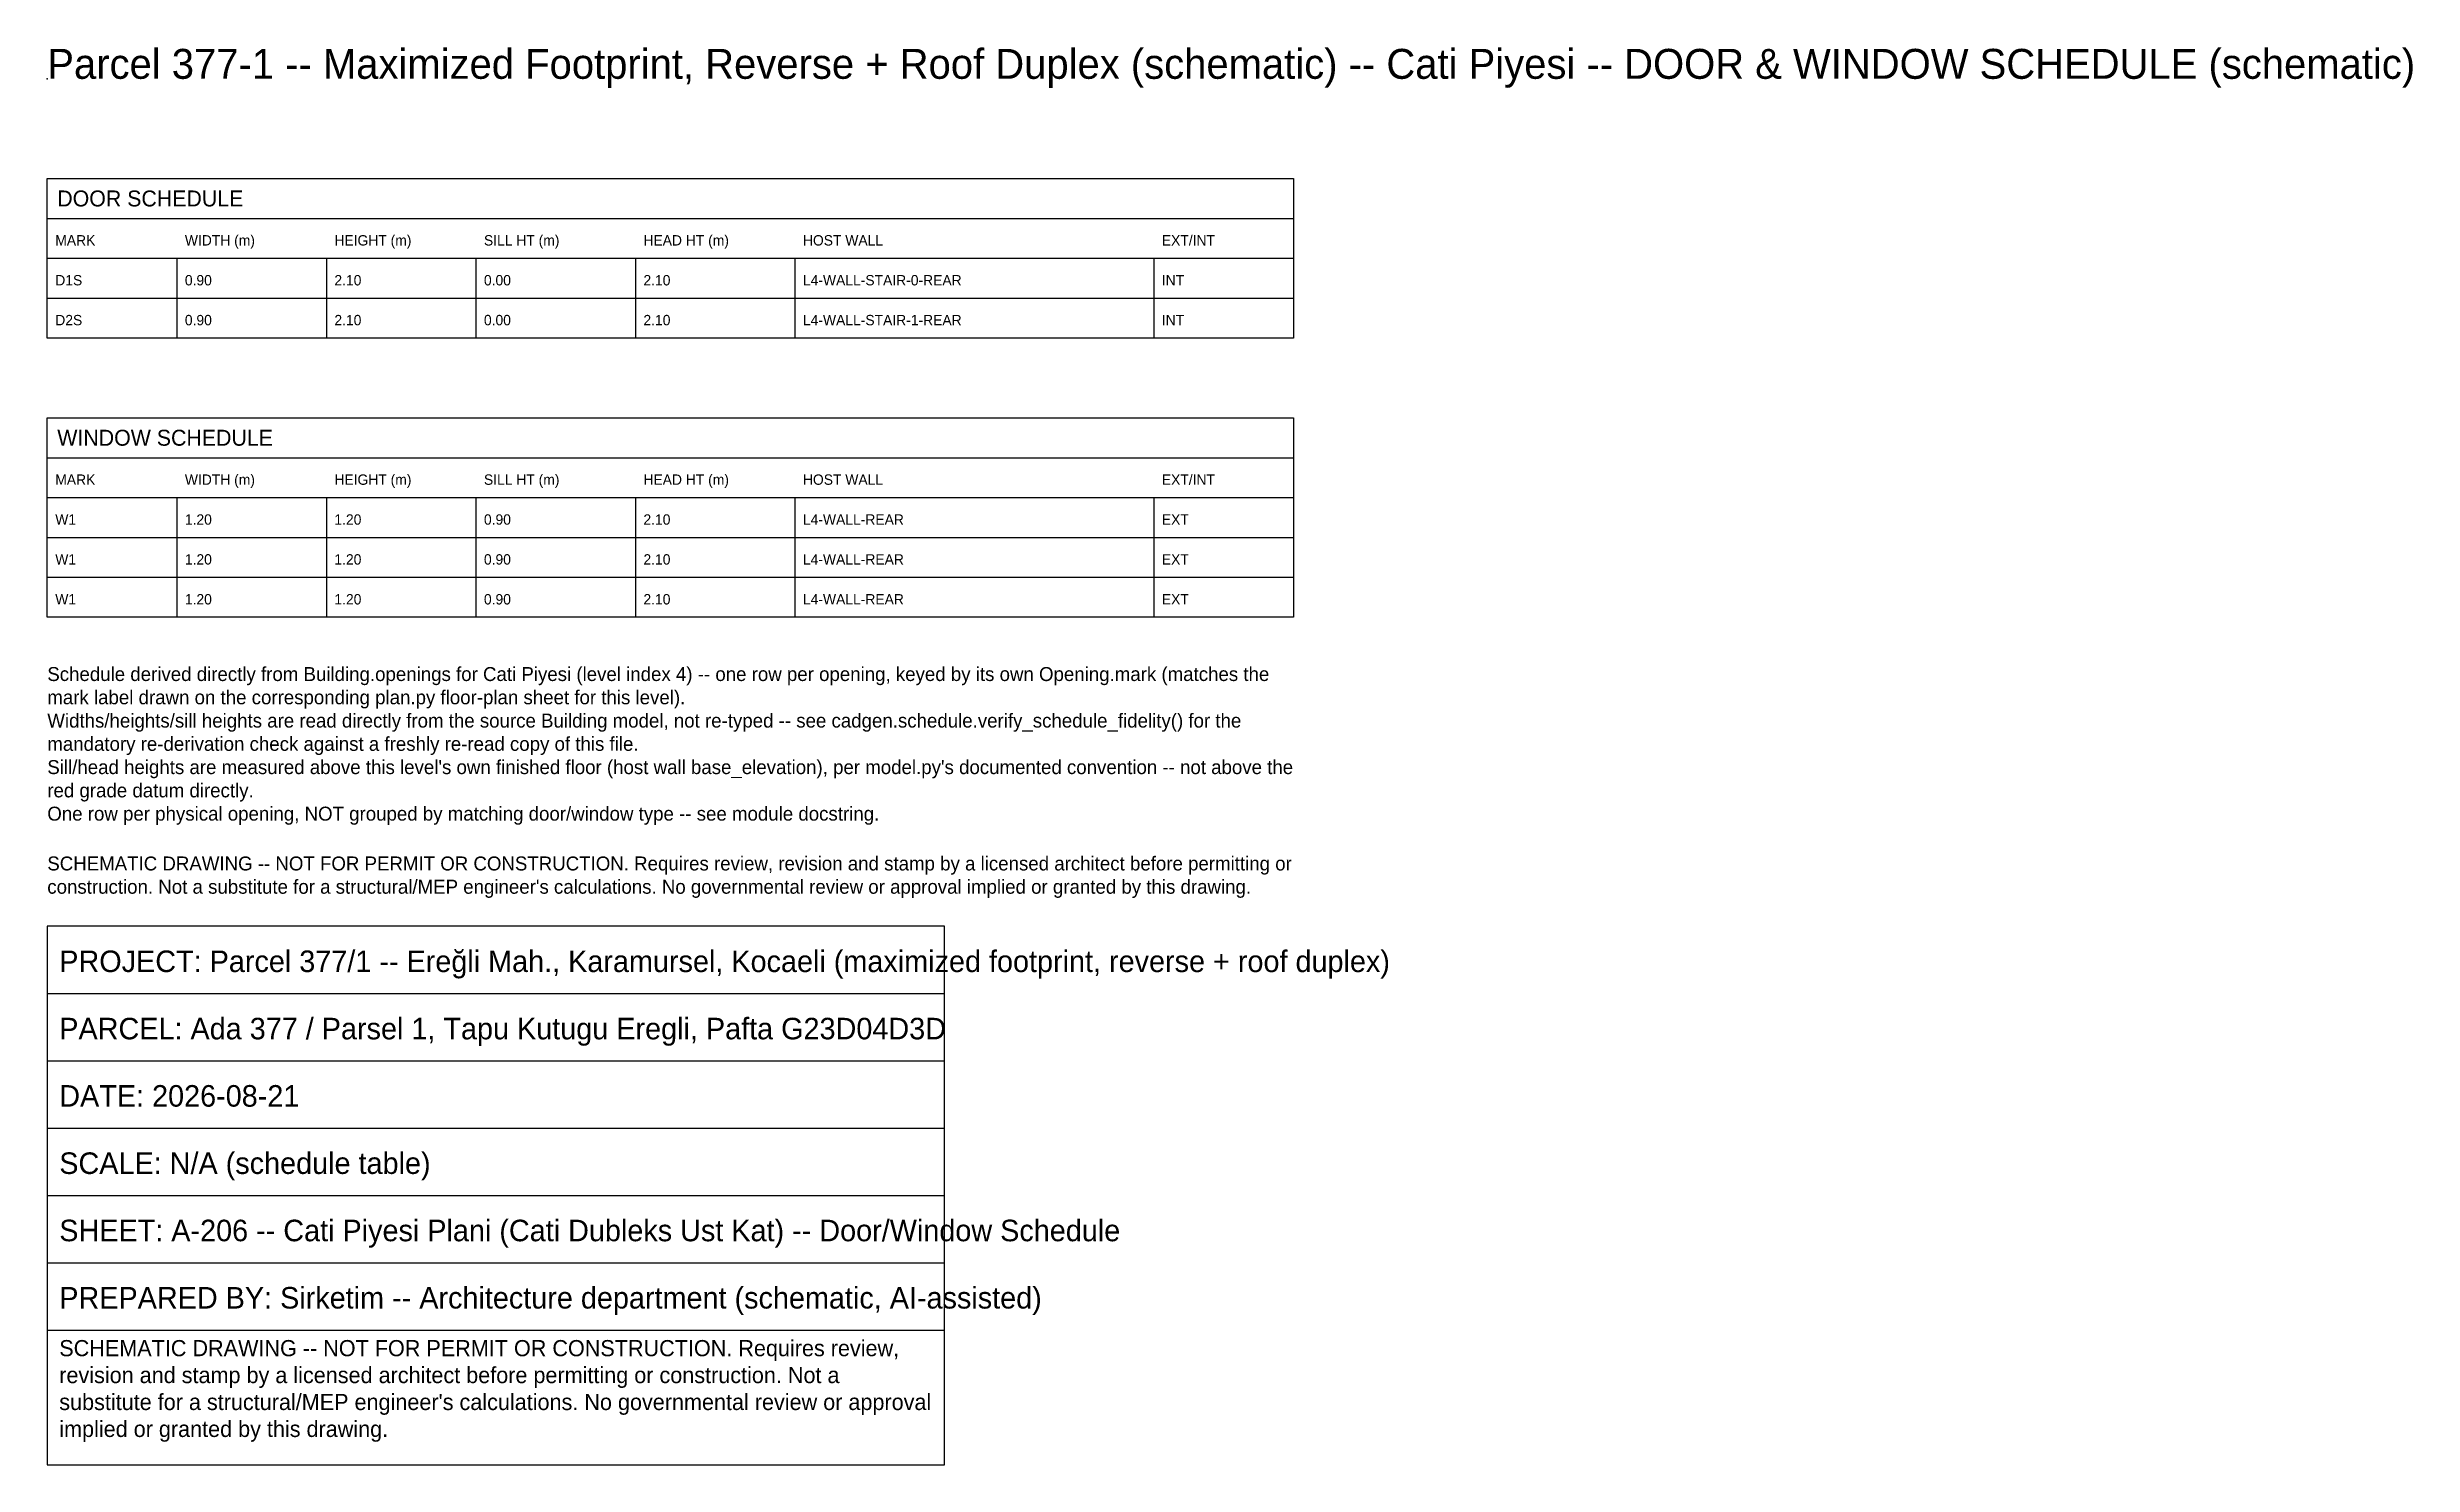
# Paper-space layout 'A-206' of a CAD drawing. Header units: metres. Extents: x 0 to 23.7, y -13.9 to 0.3.
import ezdxf

# ---------------------------------------------------------------- set-up
doc = ezdxf.new("R2010")
doc.units = ezdxf.units.M
for name, color, linetype in [('A-ANNO-NOTE', 7, 'Continuous'), ('A-ANNO-SCHD', 2, 'Continuous'), ('A-ANNO-TTLB', 7, 'Continuous'), ('Z-DATA-NOPLOT', 8, 'Continuous')]:
    doc.layers.add(name, color=color, linetype=linetype)

psp = doc.layouts.new('A-206')

# ---------------------------------------------------------------- linework, layer by layer
at = {"layer": 'A-ANNO-SCHD'}
for p, q in [((0, -1.4), (12.5, -1.4)), ((0, -1.8), (12.5, -1.8)), ((1.3, -1.8), (1.3, -2.6)), ((2.8, -1.8), (2.8, -2.6)), ((4.3, -1.8), (4.3, -2.6)), ((5.9, -1.8), (5.9, -2.6)), ((7.5, -1.8), (7.5, -2.6)), ((11.1, -1.8), (11.1, -2.6)), ((0, -2.2), (12.5, -2.2)), ((0, -3.8), (12.5, -3.8)), ((0, -4.2), (12.5, -4.2)), ((1.3, -4.2), (1.3, -5.4)), ((2.8, -4.2), (2.8, -5.4)), ((4.3, -4.2), (4.3, -5.4)), ((5.9, -4.2), (5.9, -5.4)), ((7.5, -4.2), (7.5, -5.4)), ((11.1, -4.2), (11.1, -5.4)), ((0, -4.6), (12.5, -4.6)), ((0, -5), (12.5, -5))]:
    psp.add_line(p, q, dxfattribs=at)
for points in [[(0, -1), (12.5, -1), (12.5, -2.6), (0, -2.6)], [(0, -3.4), (12.5, -3.4), (12.5, -5.4), (0, -5.4)]]:
    psp.add_lwpolyline(points, close=True, dxfattribs=at)
at = {"layer": 'A-ANNO-TTLB'}
for p, q in [((0, -9.175), (9, -9.175)), ((0, -9.85), (9, -9.85)), ((0, -10.525), (9, -10.525)), ((0, -11.2), (9, -11.2)), ((0, -11.875), (9, -11.875)), ((0, -12.55), (9, -12.55))]:
    psp.add_line(p, q, dxfattribs=at)
psp.add_lwpolyline([(0, -13.9), (9, -13.9), (9, -8.5), (0, -8.5)], close=True, dxfattribs=at)
at = {"layer": 'Z-DATA-NOPLOT'}
psp.add_point((0, 0), dxfattribs=at)

# ---------------------------------------------------------------- texts
at = {"layer": 'A-ANNO-NOTE'}
psp.add_text('Parcel 377-1 -- Maximized Footprint, Reverse + Roof Duplex (schematic) -- Cati Piyesi -- DOOR & WINDOW SCHEDULE (schematic)', height=0.3, dxfattribs=at).set_placement((0, 0))
at = {"layer": 'A-ANNO-NOTE', "char_height": 0.14, "width": 12.5, "attachment_point": 1}
for s, insert in [("Schedule derived directly from Building.openings for Cati Piyesi (level index 4) -- one row per opening, keyed by its own Opening.mark (matches the mark label drawn on the corresponding plan.py floor-plan sheet for this level).\\PWidths/heights/sill heights are read directly from the source Building model, not re-typed -- see cadgen.schedule.verify_schedule_fidelity() for the mandatory re-derivation check against a freshly re-read copy of this file.\\PSill/head heights are measured above this level's own finished floor (host wall base_elevation), per model.py's documented convention -- not above the red grade datum directly.\\POne row per physical opening, NOT grouped by matching door/window type -- see module docstring.", (0, -5.9)), ("SCHEMATIC DRAWING -- NOT FOR PERMIT OR CONSTRUCTION. Requires review, revision and stamp by a licensed architect before permitting or construction. Not a substitute for a structural/MEP engineer's calculations. No governmental review or approval implied or granted by this drawing.", (0, -7.8))]:
    psp.add_mtext(s, dxfattribs=dict(at, insert=insert))
at = {"layer": 'A-ANNO-SCHD'}
for s, height, p in [('DOOR SCHEDULE', 0.16, (0.1, -1.28)), ('MARK', 0.104, (0.08, -1.672)), ('WIDTH (m)', 0.104, (1.38, -1.672)), ('HEIGHT (m)', 0.104, (2.88, -1.672)), ('SILL HT (m)', 0.104, (4.38, -1.672)), ('HEAD HT (m)', 0.104, (5.98, -1.672)), ('HOST WALL', 0.104, (7.58, -1.672)), ('EXT/INT', 0.104, (11.18, -1.672)), ('D1S', 0.104, (0.08, -2.072)), ('0.90', 0.104, (1.38, -2.072)), ('2.10', 0.104, (2.88, -2.072)), ('0.00', 0.104, (4.38, -2.072)), ('2.10', 0.104, (5.98, -2.072)), ('L4-WALL-STAIR-0-REAR', 0.104, (7.58, -2.072)), ('INT', 0.104, (11.18, -2.072)), ('D2S', 0.104, (0.08, -2.472)), ('0.90', 0.104, (1.38, -2.472)), ('2.10', 0.104, (2.88, -2.472)), ('0.00', 0.104, (4.38, -2.472)), ('2.10', 0.104, (5.98, -2.472)), ('L4-WALL-STAIR-1-REAR', 0.104, (7.58, -2.472)), ('INT', 0.104, (11.18, -2.472)), ('WINDOW SCHEDULE', 0.16, (0.1, -3.68)), ('MARK', 0.104, (0.08, -4.072)), ('WIDTH (m)', 0.104, (1.38, -4.072)), ('HEIGHT (m)', 0.104, (2.88, -4.072)), ('SILL HT (m)', 0.104, (4.38, -4.072)), ('HEAD HT (m)', 0.104, (5.98, -4.072)), ('HOST WALL', 0.104, (7.58, -4.072)), ('EXT/INT', 0.104, (11.18, -4.072)), ('W1', 0.104, (0.08, -4.472)), ('1.20', 0.104, (1.38, -4.472)), ('1.20', 0.104, (2.88, -4.472)), ('0.90', 0.104, (4.38, -4.472)), ('2.10', 0.104, (5.98, -4.472)), ('L4-WALL-REAR', 0.104, (7.58, -4.472)), ('EXT', 0.104, (11.18, -4.472)), ('W1', 0.104, (0.08, -4.872)), ('1.20', 0.104, (1.38, -4.872)), ('1.20', 0.104, (2.88, -4.872)), ('0.90', 0.104, (4.38, -4.872)), ('2.10', 0.104, (5.98, -4.872)), ('L4-WALL-REAR', 0.104, (7.58, -4.872)), ('EXT', 0.104, (11.18, -4.872)), ('W1', 0.104, (0.08, -5.272)), ('1.20', 0.104, (1.38, -5.272)), ('1.20', 0.104, (2.88, -5.272)), ('0.90', 0.104, (4.38, -5.272)), ('2.10', 0.104, (5.98, -5.272)), ('L4-WALL-REAR', 0.104, (7.58, -5.272)), ('EXT', 0.104, (11.18, -5.272))]:
    psp.add_text(s, height=height, dxfattribs=at).set_placement(p)
at = {"layer": 'A-ANNO-TTLB'}
for s, p in [('PROJECT: Parcel 377/1 -- Ereğli Mah., Karamursel, Kocaeli (maximized footprint, reverse + roof duplex)', (0.12, -8.959)), ('PARCEL: Ada 377 / Parsel 1, Tapu Kutugu Eregli, Pafta G23D04D3D', (0.12, -9.634)), ('DATE: 2026-08-21', (0.12, -10.309)), ('SCALE: N/A (schedule table)', (0.12, -10.984)), ('SHEET: A-206 -- Cati Piyesi Plani (Cati Dubleks Ust Kat) -- Door/Window Schedule', (0.12, -11.659)), ('PREPARED BY: Sirketim -- Architecture department (schematic, AI-assisted)', (0.12, -12.334))]:
    psp.add_text(s, height=0.216, dxfattribs=at).set_placement(p)
at = {"layer": 'A-ANNO-TTLB', "insert": (0.12, -12.65), "char_height": 0.162, "width": 8.76, "attachment_point": 1}
psp.add_mtext("SCHEMATIC DRAWING -- NOT FOR PERMIT OR CONSTRUCTION. Requires review, revision and stamp by a licensed architect before permitting or construction. Not a substitute for a structural/MEP engineer's calculations. No governmental review or approval implied or granted by this drawing.", dxfattribs=at)

doc.saveas('drawing.dxf')
